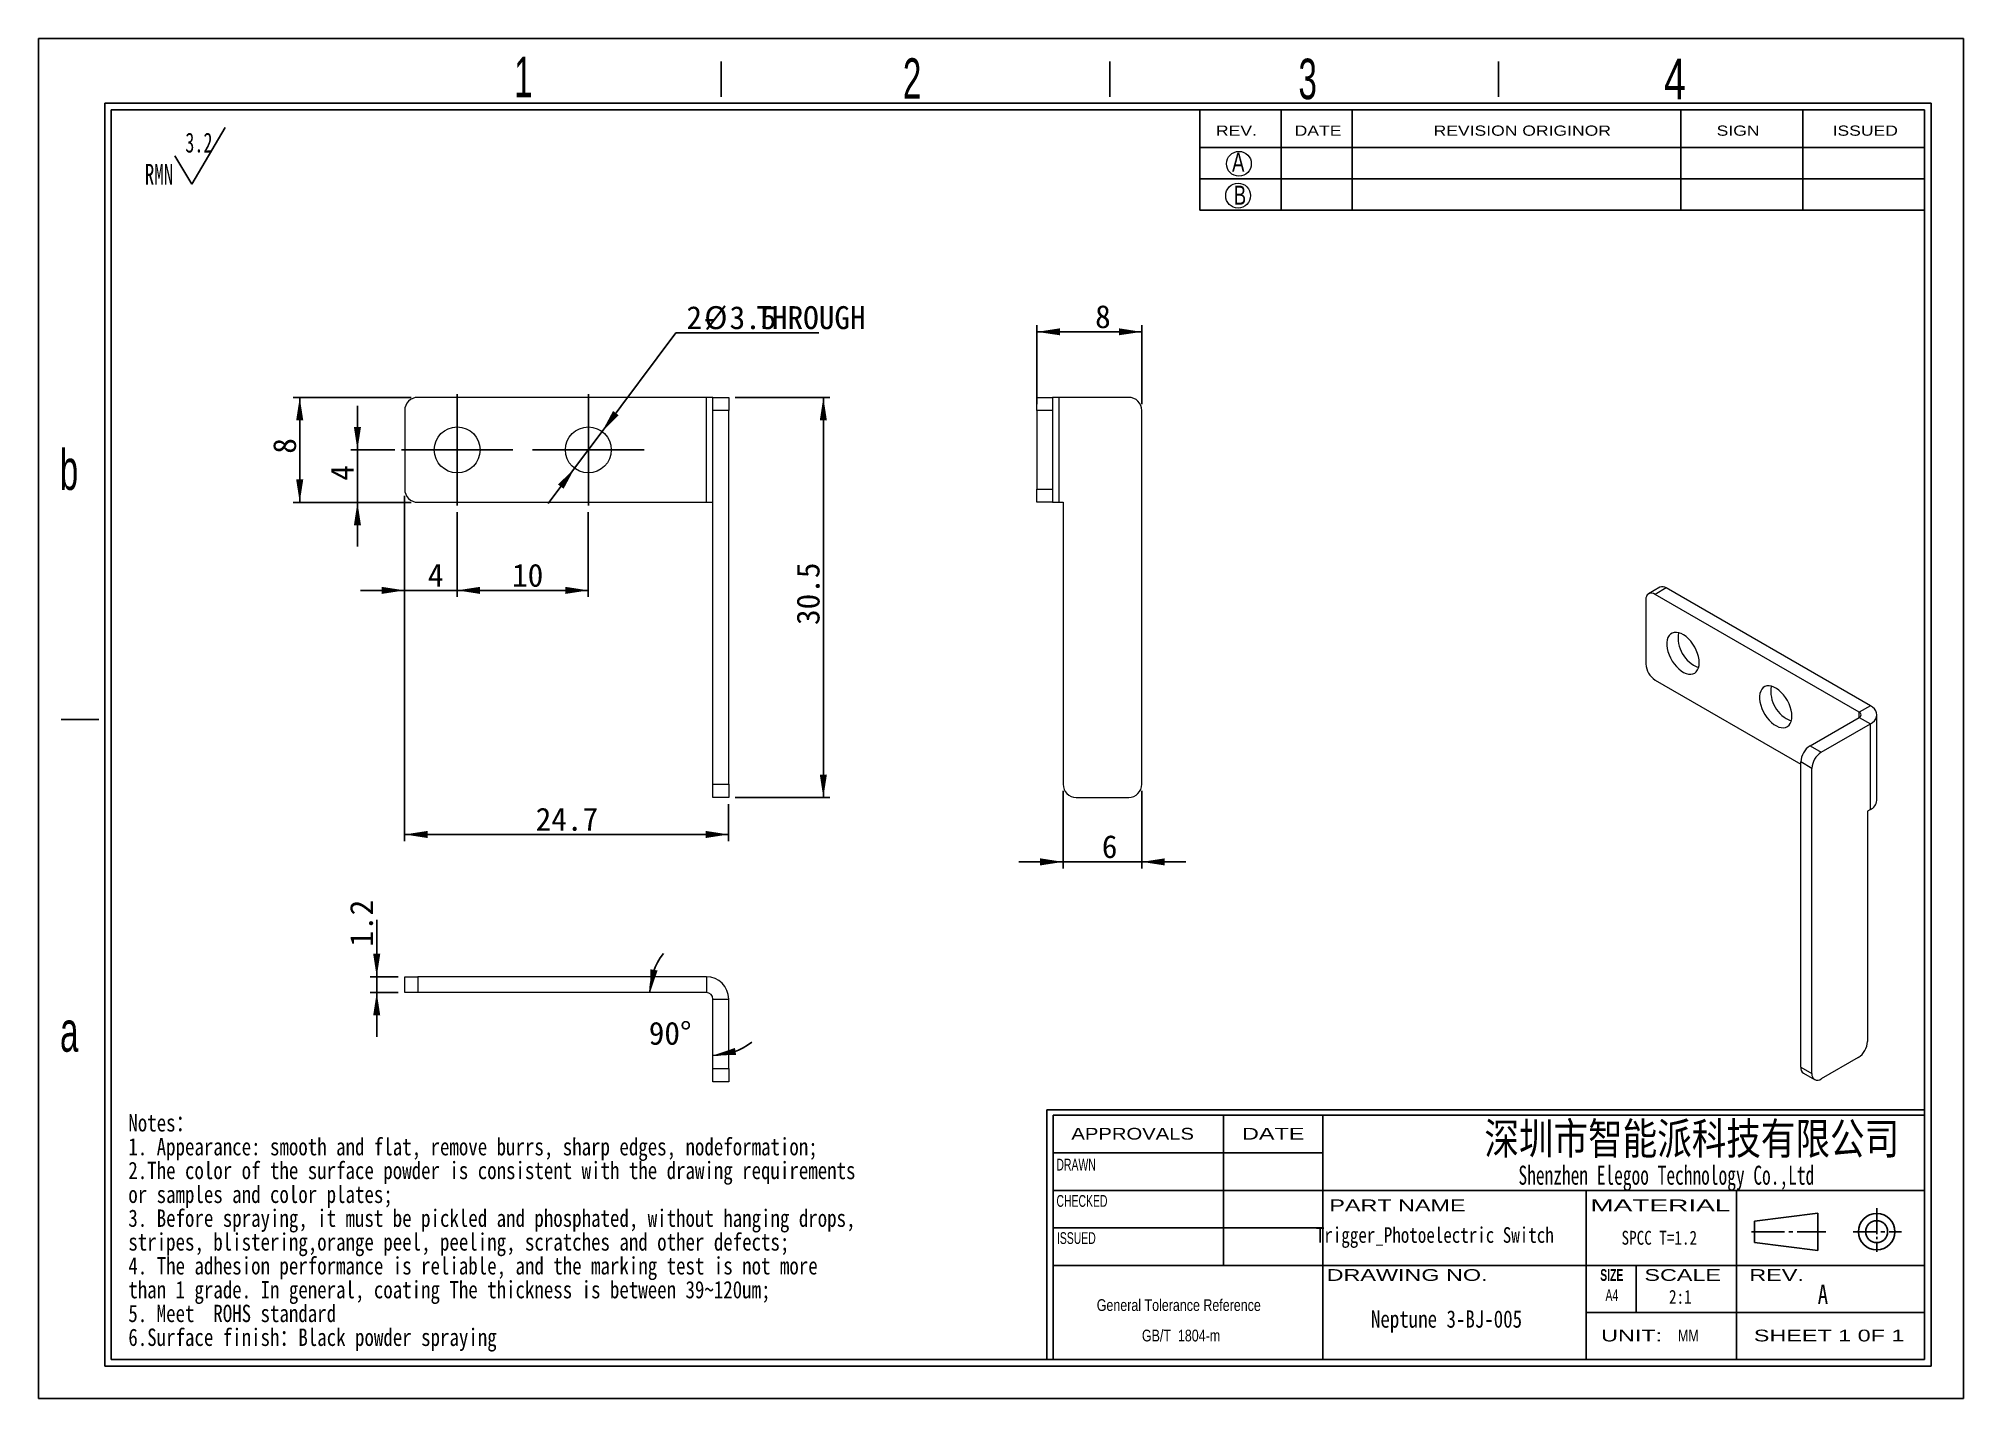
# Model space of a CAD drawing. Header units: millimetres. Extents: x 1 to 148, y 1 to 104.
import ezdxf

# ---------------------------------------------------------------- set-up
doc = ezdxf.new("R2010")
doc.units = ezdxf.units.MM
doc.header["$LTSCALE"] = 0.5
doc.layers.add('SLD-0', color=179, linetype='Continuous')
doc.styles.add('SLDTEXTSTYLE0', font='SIMSUN.TTC', dxfattribs={"width": 0.67})
doc.styles.add('SLDTEXTSTYLE1', font='SIMSUN.TTC', dxfattribs={"width": 0.8})
doc.styles.add('SLDTEXTSTYLE10', font='ARIAL.TTF', dxfattribs={"width": 0.7584})
doc.styles.add('SLDTEXTSTYLE11', font='ARIAL.TTF', dxfattribs={"width": 1.2324})
doc.styles.add('SLDTEXTSTYLE12', font='ARIAL.TTF', dxfattribs={"width": 1.7064})
doc.styles.add('SLDTEXTSTYLE13', font='SIMSUN.TTC', dxfattribs={"width": 0.8, "bigfont": 'bigfont'})
doc.styles.add('SLDTEXTSTYLE14', font='SIMKAI.TTF', dxfattribs={"width": 0.67})
doc.styles.add('SLDTEXTSTYLE15', font='SIMSUN.TTC')
doc.styles.add('SLDTEXTSTYLE2', font='SIMFANG.TTF', dxfattribs={"width": 0.8})
doc.styles.add('SLDTEXTSTYLE3', font='SIMSUN.TTC', dxfattribs={"width": 0.8})
doc.styles.add('SLDTEXTSTYLE4', font='SIMSUN.TTC', dxfattribs={"width": 0.8, "bigfont": 'bigfont'})
doc.styles.add('SLDTEXTSTYLE5', font='ARIAL.TTF', dxfattribs={"width": 0.63516})
doc.styles.add('SLDTEXTSTYLE6', font='GOTHIC.TTF', dxfattribs={"width": 0.7304})
doc.styles.add('SLDTEXTSTYLE7', font='GOTHIC.TTF', dxfattribs={"width": 0.61171})
doc.styles.add('SLDTEXTSTYLE8', font='ARIALBD.TTF', dxfattribs={"width": 0.63516})
doc.styles.add('SLDTEXTSTYLE9', font='ARIAL.TTF', dxfattribs={"width": 1.422})
doc.dimstyles.new('SLDDIMSTYLE0', dxfattribs={"dimtxt": 1.75, "dimasz": 1.75, "dimexe": 0, "dimexo": 0.0625, "dimgap": 0.4375, "dimtad": 2, "dimrnd": 1e-09, "dimzin": 12, "dimdsep": 46, "dimtxsty": 'SLDTEXTSTYLE0', "dimsah": 1, "dimcen": 0.09, "dimadec": 0, "dimazin": 3, "dimtfac": 1, "dimtofl": 0, "dimtmove": 0, "dimatfit": 3, "dimfxl": 0, "dimfrac": 2, "dimtolj": 1, "dimtzin": 12, "dimarcsym": 0})
doc.dimstyles.new('SLDDIMSTYLE1', dxfattribs={"dimtxt": 1.75, "dimasz": 1.75, "dimexe": 0, "dimexo": 0.0625, "dimgap": 0.4375, "dimtad": 2, "dimrnd": 1e-09, "dimzin": 12, "dimdsep": 46, "dimtxsty": 'SLDTEXTSTYLE0', "dimsah": 1, "dimcen": 0.09, "dimadec": 0, "dimazin": 3, "dimtfac": 1, "dimtmove": 0, "dimatfit": 0, "dimfxl": 0, "dimfrac": 2, "dimtolj": 1, "dimtzin": 12, "dimarcsym": 0})
doc.dimstyles.new('SLDDIMSTYLE2', dxfattribs={"dimtxt": 1.75, "dimasz": 1.75, "dimexe": 0, "dimexo": 0.0625, "dimgap": 0.4375, "dimtad": 0, "dimtih": 1, "dimtoh": 1, "dimrnd": 1e-09, "dimzin": 12, "dimdsep": 46, "dimtxsty": 'SLDTEXTSTYLE0', "dimsah": 1, "dimcen": 0, "dimadec": 0, "dimazin": 3, "dimtfac": 1, "dimtmove": 0, "dimatfit": 3, "dimfxl": 0, "dimfrac": 2, "dimtolj": 1, "dimtzin": 12, "dimarcsym": 0})
doc.dimstyles.new('SLDDIMSTYLE3', dxfattribs={"dimtxt": 1.75, "dimasz": 1.75, "dimexe": 0, "dimexo": 0.0625, "dimgap": 0.4375, "dimtad": 0, "dimtih": 1, "dimtoh": 1, "dimdec": 4, "dimlfac": 0.5, "dimzin": 12, "dimdsep": 46, "dimtxsty": 'SLDTEXTSTYLE0', "dimsah": 1, "dimcen": 0.09, "dimadec": 1, "dimazin": 3, "dimtfac": 1, "dimtdec": 1, "dimtofl": 0, "dimtmove": 0, "dimatfit": 3, "dimfxl": 0, "dimfrac": 2, "dimtolj": 1, "dimtzin": 12, "dimarcsym": 0})

# ---------------------------------------------------------------- blocks, each defined once
blk = doc.blocks.new('SW_NOTE_0')
at = {"layer": 'SLD-0', "color": 0}
for q in [(6.13, 4.63), (2.3, 2.46)]:
    blk.add_line((3.58, 0.3), q, dxfattribs=at)
at = {"layer": 'SLD-0', "color": 0, "attachment_point": 1, "style": 'SLDTEXTSTYLE0'}
for s, insert, char_height in [('3.2', (3.09, 4.23), 1.516), ('RMN', (0, 1.85), 1.587)]:
    blk.add_mtext(s, dxfattribs=dict(at, insert=insert, char_height=char_height))
blk = doc.blocks.new('SW_NOTE_1')
at = {"layer": 'SLD-0', "color": 0, "char_height": 1.3229, "attachment_point": 1}
for s, insert, style in [('Notes\\M+18146', (0, 1.54), 'SLDTEXTSTYLE4'), ('1. Appearance: smooth and flat, remove burrs, sharp edges, nodeformation;', (0, -0.28), 'SLDTEXTSTYLE1'), ('2.The color of the surface powder is consistent with the drawing requirements ', (0, -2.09), 'SLDTEXTSTYLE1'), ('or samples and color plates;', (0, -3.91), 'SLDTEXTSTYLE1'), ('3. Before spraying, it must be pickled and phosphated, without hanging drops, ', (0, -5.73), 'SLDTEXTSTYLE1'), ('stripes, blistering,orange peel, peeling, scratches and other defects;', (0, -7.54), 'SLDTEXTSTYLE1'), ('4. The adhesion performance is reliable, and the marking test is not more ', (0, -9.36), 'SLDTEXTSTYLE1'), ('than 1 grade. In general, coating The thickness is between 39~120um;', (0, -11.18), 'SLDTEXTSTYLE1'), ('5. Meet  ROHS standard', (0, -12.99), 'SLDTEXTSTYLE1'), ('6.Surface finish\\M+18146Black powder spraying', (0, -14.81), 'SLDTEXTSTYLE4')]:
    blk.add_mtext(s, dxfattribs=dict(at, insert=insert, style=style))
blk = doc.blocks.new('SW_NOTE_2')
at = {"layer": 'SLD-0', "color": 0, "char_height": 0.8963, "attachment_point": 2, "style": 'SLDTEXTSTYLE10'}
for s, insert in [('General Tolerance Reference ', (6.51, 1.16)), (' GB/T  1804-m', (6.55, -1.16))]:
    blk.add_mtext(s, dxfattribs=dict(at, insert=insert))
blk = doc.blocks.new('_D')
at = {"layer": 'SLD-0', "color": 5}
for p, q in [((28.71, 69.47), (28.71, 43.15)), ((53.41, 45.97), (53.41, 43.15)), ((28.71, 43.65), (53.41, 43.65))]:
    blk.add_line(p, q, dxfattribs=at)
for points in [[(28.71, 43.65), (30.46, 43.38), (30.46, 43.92)], [(53.41, 43.65), (51.66, 43.92), (51.66, 43.38)]]:
    blk.add_solid(points, dxfattribs=at)
at = {"layer": 'SLD-0', "color": 5, "insert": (38.7, 45.69), "char_height": 1.75, "attachment_point": 1, "style": 'SLDTEXTSTYLE15'}
blk.add_mtext('24.7', dxfattribs=at)
blk = doc.blocks.new('_D_1')
at = {"layer": 'SLD-0', "color": 5}
for p, q in [((53.91, 76.97), (61.13, 76.97)), ((60.63, 46.47), (60.63, 76.97)), ((53.91, 46.47), (61.13, 46.47))]:
    blk.add_line(p, q, dxfattribs=at)
for points in [[(60.63, 76.97), (60.36, 75.22), (60.9, 75.22)], [(60.63, 46.47), (60.9, 48.22), (60.36, 48.22)]]:
    blk.add_solid(points, dxfattribs=at)
at = {"layer": 'SLD-0', "color": 5, "insert": (58.59, 59.62), "char_height": 1.75, "attachment_point": 1, "rotation": 90, "style": 'SLDTEXTSTYLE15'}
blk.add_mtext('30.5', dxfattribs=at)
blk = doc.blocks.new('_D_2')
at = {"layer": 'SLD-0', "color": 5}
for p, q in [((32.71, 68.22), (32.71, 61.76)), ((42.71, 68.22), (42.71, 61.76)), ((32.71, 62.26), (42.71, 62.26))]:
    blk.add_line(p, q, dxfattribs=at)
for points in [[(32.71, 62.26), (34.46, 61.99), (34.46, 62.53)], [(42.71, 62.26), (40.96, 62.53), (40.96, 61.99)]]:
    blk.add_solid(points, dxfattribs=at)
at = {"layer": 'SLD-0', "color": 5, "insert": (36.9, 64.29), "char_height": 1.75, "attachment_point": 1, "style": 'SLDTEXTSTYLE15'}
blk.add_mtext('10', dxfattribs=at)
blk = doc.blocks.new('_D_3')
at = {"layer": 'SLD-0', "color": 5}
for p, q in [((28.71, 69.47), (28.71, 61.76)), ((32.71, 68.22), (32.71, 61.76)), ((28.71, 62.26), (25.35, 62.26)), ((28.71, 62.26), (32.71, 62.26)), ((32.71, 62.26), (36.08, 62.26))]:
    blk.add_line(p, q, dxfattribs=at)
for points in [[(28.71, 62.26), (26.96, 62.53), (26.96, 61.99)], [(32.71, 62.26), (34.46, 61.99), (34.46, 62.53)]]:
    blk.add_solid(points, dxfattribs=at)
at = {"layer": 'SLD-0', "color": 5, "insert": (30.48, 64.29), "char_height": 1.75, "attachment_point": 1, "style": 'SLDTEXTSTYLE15'}
blk.add_mtext('4', dxfattribs=at)
blk = doc.blocks.new('_D_4')
at = {"layer": 'SLD-0', "color": 5}
for p, q in [((29.21, 76.97), (20.21, 76.97)), ((20.71, 76.97), (20.71, 68.97)), ((29.21, 68.97), (20.21, 68.97))]:
    blk.add_line(p, q, dxfattribs=at)
for points in [[(20.71, 76.97), (20.44, 75.22), (20.98, 75.22)], [(20.71, 68.97), (20.98, 70.72), (20.44, 70.72)]]:
    blk.add_solid(points, dxfattribs=at)
at = {"layer": 'SLD-0', "color": 5, "insert": (18.68, 72.68), "char_height": 1.75, "attachment_point": 1, "rotation": 90, "style": 'SLDTEXTSTYLE15'}
blk.add_mtext('8', dxfattribs=at)
blk = doc.blocks.new('_D_5')
at = {"layer": 'SLD-0', "color": 5}
for p, q in [((25.11, 72.97), (25.11, 76.34)), ((27.96, 72.97), (24.61, 72.97)), ((25.11, 72.97), (25.11, 68.97)), ((29.21, 68.97), (24.61, 68.97)), ((25.11, 68.97), (25.11, 65.61))]:
    blk.add_line(p, q, dxfattribs=at)
for points in [[(25.11, 72.97), (25.38, 74.72), (24.84, 74.72)], [(25.11, 68.97), (24.84, 67.22), (25.38, 67.22)]]:
    blk.add_solid(points, dxfattribs=at)
at = {"layer": 'SLD-0', "color": 5, "insert": (23.07, 70.62), "char_height": 1.75, "attachment_point": 1, "rotation": 90, "style": 'SLDTEXTSTYLE15'}
blk.add_mtext('4', dxfattribs=at)
blk = doc.blocks.new('_D_6')
at = {"layer": 'SLD-0', "color": 5}
for p, q in [((43.76, 74.37), (49.39, 81.89)), ((49.39, 81.89), (60.29, 81.89)), ((41.67, 71.57), (43.76, 74.37)), ((41.67, 71.57), (39.65, 68.88))]:
    blk.add_line(p, q, dxfattribs=at)
for points in [[(43.76, 74.37), (45.03, 75.61), (44.6, 75.94)], [(41.67, 71.57), (40.4, 70.33), (40.83, 70.01)]]:
    blk.add_solid(points, dxfattribs=at)
at = {"layer": 'SLD-0', "color": 5, "char_height": 1.75, "attachment_point": 1, "style": 'SLDTEXTSTYLE15'}
for s, insert in [('2-', (50.19, 83.93)), ('%%c', (51.55, 83.93)), ('3.5', (53.48, 83.93)), ('THROUGH', (55.52, 83.93))]:
    blk.add_mtext(s, dxfattribs=dict(at, insert=insert))
blk = doc.blocks.new('SW_CENTERMARKSYMBOL_0')
at = {"layer": 'SLD-0', "color": 0}
for p, q in [((0, 2.5), (0, 4.25)), ((0, 0), (0, 2.5)), ((-2.5, 0), (-4.25, 0)), ((0, 0), (-2.5, 0)), ((0, 0), (0, -2.5)), ((0, 0), (2.5, 0)), ((2.5, 0), (4.25, 0)), ((0, -2.5), (0, -4.25))]:
    blk.add_line(p, q, dxfattribs=at)
blk = doc.blocks.new('SW_CENTERMARKSYMBOL_1')
at = {"layer": 'SLD-0', "color": 0}
for p, q in [((0, 2.5), (0, 4.25)), ((0, 0), (0, 2.5)), ((-2.5, 0), (-4.25, 0)), ((0, 0), (-2.5, 0)), ((0, 0), (0, -2.5)), ((0, 0), (2.5, 0)), ((2.5, 0), (4.25, 0)), ((0, -2.5), (0, -4.25))]:
    blk.add_line(p, q, dxfattribs=at)
blk = doc.blocks.new('SW_CENTERMARKSYMBOL_2')
at = {"layer": 'SLD-0', "color": 0}
for p, q in [((0, 2.5), (0, 4.25)), ((0, 0), (0, 2.5)), ((-2.5, 0), (-4.25, 0)), ((0, 0), (-2.5, 0)), ((0, 0), (0, -2.5)), ((0, 0), (2.5, 0)), ((2.5, 0), (4.25, 0)), ((0, -2.5), (0, -4.25))]:
    blk.add_line(p, q, dxfattribs=at)
blk = doc.blocks.new('SW_CENTERMARKSYMBOL_3')
at = {"layer": 'SLD-0', "color": 0}
for p, q in [((0, 2.5), (0, 4.25)), ((0, 0), (0, 2.5)), ((-2.5, 0), (-4.25, 0)), ((0, 0), (-2.5, 0)), ((0, 0), (0, -2.5)), ((0, 0), (2.5, 0)), ((2.5, 0), (4.25, 0)), ((0, -2.5), (0, -4.25))]:
    blk.add_line(p, q, dxfattribs=at)
blk = doc.blocks.new('_D_7')
at = {"layer": 'SLD-0', "color": 5}
for p, q in [((78.91, 46.97), (78.91, 41.06)), ((84.91, 46.97), (84.91, 41.06)), ((78.91, 41.56), (75.54, 41.56)), ((78.91, 41.56), (84.91, 41.56)), ((84.91, 41.56), (88.27, 41.56))]:
    blk.add_line(p, q, dxfattribs=at)
for points in [[(78.91, 41.56), (77.16, 41.83), (77.16, 41.29)], [(84.91, 41.56), (86.66, 41.29), (86.66, 41.83)]]:
    blk.add_solid(points, dxfattribs=at)
at = {"layer": 'SLD-0', "color": 5, "insert": (81.86, 43.6), "char_height": 1.75, "attachment_point": 1, "style": 'SLDTEXTSTYLE15'}
blk.add_mtext('6', dxfattribs=at)
blk = doc.blocks.new('_D_8')
at = {"layer": 'SLD-0', "color": 5}
for p, q in [((76.91, 76.47), (76.91, 82.47)), ((84.91, 76.47), (84.91, 82.47)), ((76.91, 81.97), (84.91, 81.97))]:
    blk.add_line(p, q, dxfattribs=at)
for points in [[(76.91, 81.97), (78.66, 81.71), (78.66, 82.24)], [(84.91, 81.97), (83.16, 82.24), (83.16, 81.71)]]:
    blk.add_solid(points, dxfattribs=at)
at = {"layer": 'SLD-0', "color": 5, "insert": (81.35, 84.01), "char_height": 1.75, "attachment_point": 1, "style": 'SLDTEXTSTYLE15'}
blk.add_mtext('8', dxfattribs=at)
blk = doc.blocks.new('_D_9')
at = {"layer": 'SLD-0', "color": 5}
for p, q in [((26.58, 32.8), (26.58, 37.14)), ((28.21, 32.8), (26.08, 32.8)), ((26.58, 31.6), (26.58, 32.8)), ((28.21, 31.6), (26.08, 31.6)), ((26.58, 31.6), (26.58, 28.23))]:
    blk.add_line(p, q, dxfattribs=at)
for points in [[(26.58, 32.8), (26.85, 34.55), (26.31, 34.55)], [(26.58, 31.6), (26.31, 29.85), (26.85, 29.85)]]:
    blk.add_solid(points, dxfattribs=at)
at = {"layer": 'SLD-0', "color": 5, "insert": (24.54, 35.1), "char_height": 1.75, "attachment_point": 1, "rotation": 90, "style": 'SLDTEXTSTYLE15'}
blk.add_mtext('1.2', dxfattribs=at)
blk = doc.blocks.new('_D_10')
at = {"layer": 'SLD-0', "color": 5}
for start, end in [(141.81, 180), (141.81, 180), (270, 308.19), (270, 308.19)]:
    blk.add_arc((52.21, 31.6), 4.8, start, end, dxfattribs=at)
for points in [[(47.42, 31.6), (47.99, 33.28), (47.45, 33.37)], [(52.21, 26.8), (53.98, 26.84), (53.89, 27.37)]]:
    blk.add_solid(points, dxfattribs=at)
at = {"layer": 'SLD-0', "color": 5, "insert": (47.32, 29.37), "char_height": 1.75, "attachment_point": 1, "style": 'SLDTEXTSTYLE15'}
blk.add_mtext('90°', dxfattribs=at)

msp = doc.modelspace()

# ---------------------------------------------------------------- linework, layer by layer
at = {"color": 7, "linetype": 'Continuous', "lineweight": 15}
for p, q in [((51.71407, 76.97425), (29.71407, 76.97425)), ((52.21407, 76.97425), (51.71407, 76.97425)), ((51.71407, 68.97425), (51.71407, 76.97425)), ((52.21407, 76.97425), (53.41407, 76.97425)), ((52.21407, 75.97425), (52.21407, 76.97425)), ((53.41407, 76.97425), (53.41407, 75.97425)), ((76.90747, 76.97425), (78.10747, 76.97425)), ((76.90747, 75.97425), (76.90747, 76.97425)), ((78.10747, 76.97425), (78.10747, 75.97425)), ((78.60747, 76.97425), (78.10747, 76.97425)), ((78.60747, 68.97425), (78.60747, 76.97425)), ((83.90747, 76.97425), (78.60747, 76.97425)), ((28.71407, 75.97425), (28.71407, 69.97425)), ((53.41407, 75.97425), (52.21407, 75.97425)), ((52.21407, 47.47425), (52.21407, 75.97425)), ((53.41407, 47.47425), (53.41407, 75.97425)), ((78.10747, 75.97425), (76.90747, 75.97425)), ((76.90747, 75.97425), (76.90747, 69.97425)), ((78.10747, 75.97425), (78.10747, 69.97425)), ((84.90747, 47.47425), (84.90747, 75.97425)), ((76.90747, 69.97425), (78.10747, 69.97425)), ((76.90747, 68.97425), (76.90747, 69.97425)), ((78.10747, 69.97425), (78.10747, 68.97425)), ((29.71407, 68.97425), (51.71407, 68.97425)), ((51.71407, 68.97425), (52.21407, 68.97425)), ((78.10747, 68.97425), (76.90747, 68.97425)), ((78.10747, 68.97425), (78.60747, 68.97425)), ((78.60747, 68.97425), (78.90747, 68.97425)), ((78.90747, 68.97425), (78.90747, 47.47425)), ((124.39423, 62.49479), (123.5457, 62.00495)), ((124.89419, 62.44529), (124.04566, 61.95544)), ((139.60201, 52.97495), (124.04566, 61.95544)), ((140.45054, 53.4648), (124.89419, 62.44529)), ((123.33856, 61.5471), (123.33856, 56.64786)), ((124.04566, 55.42311), (135.14724, 49.01431)), ((140.45054, 53.4648), (139.60201, 52.97495)), ((139.60201, 52.56675), (139.60201, 52.97495)), ((135.85435, 50.40327), (139.60201, 52.56675)), ((136.70287, 49.91342), (140.45054, 52.0769)), ((139.60201, 52.56675), (140.45054, 52.0769)), ((140.45054, 45.54458), (140.45054, 52.0769)), ((140.94846, 46.23852), (140.94846, 52.77085)), ((135.85435, 50.40327), (136.70287, 49.91342)), ((135.99577, 48.68868), (135.14724, 49.17852)), ((135.14724, 25.90711), (135.14724, 49.17852)), ((135.99577, 25.41726), (135.99577, 48.68868)), ((52.21407, 46.47425), (52.21407, 47.47425)), ((52.21407, 47.47425), (53.41407, 47.47425)), ((53.41407, 47.47425), (53.41407, 46.47425)), ((53.41407, 46.47425), (52.21407, 46.47425)), ((79.90747, 46.47425), (83.90747, 46.47425)), ((140.45054, 45.54458), (140.23841, 45.42212)), ((140.23841, 45.42212), (140.23841, 27.86649)), ((28.71407, 31.60028), (28.71407, 32.80028)), ((28.71407, 32.80028), (29.71407, 32.80028)), ((29.71407, 32.80028), (29.71407, 31.60028)), ((51.71407, 32.80028), (29.71407, 32.80028)), ((51.71407, 32.80028), (51.71407, 31.60028)), ((29.71407, 31.60028), (28.71407, 31.60028)), ((51.71407, 31.60028), (29.71407, 31.60028)), ((52.21407, 31.10028), (53.41407, 31.10028)), ((52.21407, 25.80028), (52.21407, 31.10028)), ((53.41407, 25.80028), (53.41407, 31.10028)), ((139.5313, 26.64174), (136.70287, 25.00893)), ((52.21407, 25.80028), (53.41407, 25.80028)), ((52.21407, 24.80028), (52.21407, 25.80028)), ((53.41407, 25.80028), (53.41407, 24.80028)), ((135.14724, 25.90711), (135.99577, 25.41726)), ((135.35439, 25.44926), (136.20291, 24.95942)), ((53.41407, 24.80028), (52.21407, 24.80028))]:
    msp.add_line(p, q, dxfattribs=at)
at = {"color": 7, "linetype": 'Continuous', "lineweight": 15, "flags": 128}
for points in [[(127.40442, 56.75031), (127.38992, 56.97681), (127.34675, 57.21474), (127.27593, 57.45854), (127.17912, 57.70247), (127.05858, 57.94083), (126.91715, 58.16804), (126.75813, 58.37875), (126.58526, 58.56804), (126.40258, 58.73147), (126.21438, 58.8652), (126.02507, 58.96611), (125.83908, 59.03182), (125.66079, 59.06081), (125.49435, 59.05238), (125.34368, 59.00673), (125.21231, 58.92494), (125.10332, 58.80892), (125.01926, 58.6614), (124.9621, 58.48582), (124.93318, 58.28631), (124.93318, 58.06754), (124.9621, 57.83464), (125.01926, 57.59307), (125.10332, 57.34849), (125.21231, 57.10663), (125.34368, 56.87316), (125.49435, 56.65356), (125.66079, 56.45297), (125.83908, 56.27609), (126.02507, 56.12707), (126.21438, 56.00941), (126.40258, 55.92585), (126.58526, 55.87836), (126.75813, 55.86806), (126.91715, 55.89517), (127.05858, 55.95908), (127.17912, 56.05827), (127.27593, 56.19043), (127.34675, 56.35246), (127.38992, 56.54055), (127.40442, 56.75031)], [(134.47549, 52.66827), (134.46099, 52.89477), (134.41782, 53.1327), (134.347, 53.37649), (134.25019, 53.62043), (134.12965, 53.85879), (133.98822, 54.08599), (133.8292, 54.29671), (133.65633, 54.486), (133.47365, 54.64943), (133.28545, 54.78316), (133.09614, 54.88407), (132.91015, 54.94978), (132.73185, 54.97877), (132.56542, 54.97033), (132.41475, 54.92469), (132.28338, 54.8429), (132.17439, 54.72688), (132.09032, 54.57936), (132.03316, 54.40378), (132.00424, 54.20427), (132.00424, 53.9855), (132.03316, 53.7526), (132.09032, 53.51103), (132.17439, 53.26645), (132.28338, 53.02459), (132.41475, 52.79112), (132.56542, 52.57152), (132.73185, 52.37093), (132.91015, 52.19405), (133.09614, 52.04503), (133.28545, 51.92737), (133.47365, 51.84381), (133.65633, 51.79632), (133.8292, 51.78602), (133.98822, 51.81313), (134.12965, 51.87704), (134.25019, 51.97623), (134.347, 52.10839), (134.41782, 52.27042), (134.46099, 52.45851), (134.47549, 52.66827)], [(140.45054, 52.0769), (140.62379, 52.194), (140.76317, 52.32531), (140.86525, 52.46758), (140.92753, 52.61733), (140.94846, 52.77085), (140.92753, 52.92437), (140.86525, 53.07412), (140.76317, 53.21639), (140.62379, 53.3477), (140.45054, 53.4648)]]:
    msp.add_lwpolyline(points, dxfattribs=at)
at = {"color": 7, "linetype": 'Continuous', "lineweight": 15}
for centre in [(32.71407, 72.97425), (42.71407, 72.97425)]:
    msp.add_circle(centre, 1.75, dxfattribs=at)
for centre, radius, start, end in [((29.71407, 75.97425), 1, 90, 180), ((83.90747, 75.97425), 1, 0, 90), ((29.71407, 69.97425), 1, 180, 270), ((123.76963, 61.61703), 0.43671, 50.7967763, 189.2139755), ((124.60127, 62.0364), 0.50298, 54.3825524, 114.3069908), ((128.20716, 58.64244), 2.4133, 170.6351925, 249.3594317), ((124.87377, 56.71772), 1.53681, 182.6055118, 237.3944883), ((135.27823, 54.5604), 2.4133, 170.6351888, 249.3594354), ((139.52455, 52.77085), 0.21831, 290.7834123, 69.2166108), ((136.68246, 49.10866), 1.53681, 122.6055117, 177.3944882), ((137.53098, 48.61881), 1.53681, 122.6055117, 177.3944882), ((79.90747, 47.47425), 1, 180, 270), ((83.90747, 47.47425), 1, 270, 0), ((140.08554, 46.33207), 0.86797, 294.8672531, 353.8126157), ((51.71407, 31.10028), 1.7, 0, 90), ((51.71407, 31.10028), 0.5, 0, 90), ((138.70319, 27.93635), 1.5368, 302.6054829, 357.3945247), ((135.63726, 25.85303), 0.49299, 173.7021718, 234.9857384), ((136.42684, 25.34734), 0.43671, 170.786001, 309.2032472)]:
    msp.add_arc(centre, radius, start, end, dxfattribs=at)
at = {"layer": 'SLD-0'}
for p, q in [((0.79534, 104.33687), (147.55328, 104.33687)), ((0.79534, 0.64689), (0.79534, 104.33687)), ((147.55328, 104.33687), (147.55328, 0.64689)), ((6.33741, 3.60946), (6.33741, 98.90549)), ((6.33741, 98.90549), (144.59071, 98.90549)), ((126.00871, 98.90549), (126.00871, 91.25684)), ((135.29971, 98.90549), (135.29971, 91.25684)), ((144.59071, 98.90549), (144.59071, 3.60946)), ((144.59071, 3.60946), (6.33741, 3.60946)), ((147.55328, 0.64689), (0.79534, 0.64689))]:
    msp.add_line(p, q, dxfattribs=at)
at = {"layer": 'SLD-0', "color": 6, "linetype": 'Continuous'}
for p, q in [((52.85052, 99.89301), (52.85052, 102.58475)), ((82.47623, 99.89301), (82.47623, 102.58475)), ((112.10194, 99.89301), (112.10194, 102.58475)), ((5.84365, 3.1157), (5.84365, 99.39925)), ((5.84365, 99.39925), (145.08447, 99.39925)), ((145.08447, 99.39925), (145.08447, 3.1157)), ((5.40228, 52.42635), (2.53404, 52.42635)), ((145.08447, 3.1157), (5.84365, 3.1157))]:
    msp.add_line(p, q, dxfattribs=at)
at = {"layer": 'SLD-0', "color": 179, "linetype": 'Continuous'}
for p, q in [((89.32941, 98.90549), (89.32941, 91.25684)), ((95.5251, 98.90549), (95.5251, 91.25684)), ((100.94316, 98.90549), (100.94316, 91.25684)), ((89.32941, 96.03724), (144.59071, 96.03724)), ((89.32941, 93.64704), (144.59071, 93.64704)), ((89.32941, 91.25684), (144.59071, 91.25684)), ((144.59071, 22.66468), (77.66497, 22.66468)), ((77.66497, 22.66468), (77.66497, 3.60946)), ((144.59071, 22.25306), (78.14301, 22.25306)), ((78.14301, 22.25306), (78.14301, 3.60946)), ((91.14038, 22.25306), (91.14038, 10.78008)), ((98.69877, 22.25306), (98.69877, 3.60946)), ((98.69877, 19.38481), (78.14301, 19.38481)), ((144.59071, 16.51657), (78.14301, 16.51657)), ((118.7765, 16.51657), (118.7765, 3.60946)), ((130.24948, 3.60946), (130.24948, 16.51657)), ((131.6276, 14.17692), (136.44397, 14.76909)), ((136.44397, 11.92303), (136.44397, 14.76909)), ((140.93466, 13.17477), (140.93466, 15.15816)), ((98.69877, 13.64832), (78.14301, 13.64832)), ((131.39281, 13.36639), (133.91506, 13.36639)), ((131.6276, 12.55321), (131.6276, 14.17692)), ((134.23034, 13.36639), (134.54562, 13.36639)), ((134.8609, 13.36639), (137.06787, 13.36639)), ((140.93466, 13.36639), (139.13419, 13.36639)), ((141.24994, 13.36639), (141.56522, 13.36639)), ((141.88051, 13.36639), (142.82635, 13.36639)), ((131.6276, 12.55321), (136.44397, 11.92303)), ((140.93466, 12.98315), (140.93466, 12.79153)), ((140.93466, 12.59991), (140.93466, 11.83342)), ((144.59071, 10.78008), (78.14301, 10.78008)), ((122.60082, 10.78008), (122.60082, 7.19477)), ((118.7765, 7.19477), (144.59071, 7.19477))]:
    msp.add_line(p, q, dxfattribs=at)
at = {"layer": 'SLD-0', "lineweight": 0}
for centre in [(92.31106, 94.78178), (92.24968, 92.35745)]:
    msp.add_circle(centre, 0.94719, dxfattribs=at)
at = {"layer": 'SLD-0', "color": 179, "linetype": 'Continuous'}
for radius in [1.38572, 0.83448]:
    msp.add_circle((140.93466, 13.36639), radius, dxfattribs=at)

# ---------------------------------------------------------------- block references
at = {"layer": 'SLD-0'}
msp.add_blockref('SW_NOTE_0', (8.8975, 92.92891), dxfattribs=at)
at = {"layer": 'SLD-0', "color": 5}
for name, p in [('SW_CENTERMARKSYMBOL_0', (32.71407, 72.97425)), ('SW_CENTERMARKSYMBOL_2', (32.71407, 72.97425)), ('SW_CENTERMARKSYMBOL_1', (42.71407, 72.97425)), ('SW_CENTERMARKSYMBOL_3', (42.71407, 72.97425)), ('SW_NOTE_1', (7.64436, 20.78737))]:
    msp.add_blockref(name, p, dxfattribs=at)
at = {"layer": 'SLD-0', "color": 179}
msp.add_blockref('SW_NOTE_2', (81.21894, 7.05543), dxfattribs=at)

# ---------------------------------------------------------------- texts
at = {"layer": 'SLD-0'}
for s, insert, char_height, attachment_point, style in [('1', (37.05549, 102.94941), 3.08601, 1, 'SLDTEXTSTYLE7'), ('2', (66.69403, 102.8276), 3.08601, 1, 'SLDTEXTSTYLE7'), ('3', (96.85332, 102.79657), 3.08601, 1, 'SLDTEXTSTYLE7'), ('4', (124.72027, 102.79347), 3.08601, 1, 'SLDTEXTSTYLE6'), ('A', (91.78892, 95.62608), 1.45172, 1, 'SLDTEXTSTYLE6'), ('B', (91.91595, 93.11858), 1.45172, 1, 'SLDTEXTSTYLE6'), ('b', (2.41732, 73.00971), 3.08601, 1, 'SLDTEXTSTYLE7'), ('a', (2.4399, 30.17554), 3.08601, 1, 'SLDTEXTSTYLE7'), ('\\M+1905B圳\\M+18E73\\M+19271\\M+1945C\\M+19468\\M+189C8\\M+18B5A\\M+1974C\\M+18CC0\\M+18CF6\\M+18E69', (126.83782, 21.66868), 2.4140402, 2, 'SLDTEXTSTYLE13'), ('Trigger_Photoelectric Switch ', (107.24624, 13.70687), 1.190625, 2, 'SLDTEXTSTYLE3'), ('SPCC T=1.2', (124.36191, 13.43097), 1.058333, 2, 'SLDTEXTSTYLE3'), ('A', (136.43901, 9.31515), 1.45521, 1, 'SLDTEXTSTYLE1'), ('Neptune 3-BJ-005', (108.13847, 7.36975), 1.3229167, 2, 'SLDTEXTSTYLE3')]:
    msp.add_mtext(s, dxfattribs=dict(at, insert=insert, char_height=char_height, attachment_point=attachment_point, style=style))
at = {"layer": 'SLD-0', "color": 179}
for s, insert, char_height, attachment_point, style in [('REV.', (90.56441, 97.70003), 0.776817, 1, 'SLDTEXTSTYLE11'), ('DATE', (96.56324, 97.70003), 0.776817, 1, 'SLDTEXTSTYLE11'), ('REVISION ORIGINOR', (107.15408, 97.70003), 0.7768166, 1, 'SLDTEXTSTYLE11'), ('SIGN', (128.73319, 97.70003), 0.776817, 1, 'SLDTEXTSTYLE11'), ('ISSUED', (137.57407, 97.70003), 0.776817, 1, 'SLDTEXTSTYLE11'), ('APPROVALS', (84.21328, 21.28135), 0.896327, 2, 'SLDTEXTSTYLE11'), ('DATE', (94.92479, 21.28135), 0.896327, 2, 'SLDTEXTSTYLE9'), ('DRAWN', (79.90182, 18.92643), 0.896327, 2, 'SLDTEXTSTYLE5'), ('Shenzhen Elegoo Technology Co.,Ltd', (124.89915, 18.39981), 1.4552083, 2, 'SLDTEXTSTYLE14'), ('CHECKED', (80.34783, 16.15736), 0.896327, 2, 'SLDTEXTSTYLE5'), ('PART NAME', (104.39697, 15.82271), 0.896327, 2, 'SLDTEXTSTYLE9'), ('MATERIAL', (124.44008, 15.82271), 0.896327, 2, 'SLDTEXTSTYLE12'), ('ISSUED', (79.91849, 13.32721), 0.896327, 2, 'SLDTEXTSTYLE5'), ('DRAWING NO.', (105.134, 10.51078), 0.8963268, 2, 'SLDTEXTSTYLE9'), ('SIZE', (120.73944, 10.51078), 0.896327, 2, 'SLDTEXTSTYLE8'), ('SCALE', (126.14447, 10.51078), 0.896327, 2, 'SLDTEXTSTYLE9'), ('REV.', (133.30508, 10.51078), 0.896327, 2, 'SLDTEXTSTYLE9'), ('A4', (120.74491, 8.97657), 0.896327, 2, 'SLDTEXTSTYLE5'), ('2:1', (125.965, 8.92756), 1.058333, 2, 'SLDTEXTSTYLE2'), ('UNIT:', (122.24935, 5.89535), 0.896327, 2, 'SLDTEXTSTYLE9'), ('MM', (126.58043, 5.89535), 0.896327, 2, 'SLDTEXTSTYLE10'), ('SHEET 1 0F 1', (137.30998, 5.89535), 0.8963268, 2, 'SLDTEXTSTYLE9')]:
    msp.add_mtext(s, dxfattribs=dict(at, insert=insert, char_height=char_height, attachment_point=attachment_point, style=style))

# ---------------------------------------------------------------- dimensions: what is measured, and where the dimension line sits
at = {"layer": 'SLD-0', "color": 5}
dim = msp.add_diameter_dim_2p(p1=(43.76312, 74.37496), p2=(41.66503, 71.57353), text='2-<>THROUGH', dimstyle='SLDDIMSTYLE2', dxfattribs=at)
dim.commit()
dim.dimension.update_dxf_attribs({"geometry": '_D_6', "text_midpoint": (55.23618, 83.15873), "dimtype": 163})
for base, p1, p2, dimstyle, picture, middle in [((84.90747, 81.97425), (76.90747, 75.97425), (84.90747, 75.97425), 'SLDDIMSTYLE1', '_D_8', (81.69368, 81.97425)), ((32.71407, 62.25851), (28.71407, 69.97425), (32.71407, 68.72425), 'SLDDIMSTYLE1', '_D_3', (30.82265, 62.25851)), ((42.71407, 62.25851), (32.71407, 68.72425), (42.71407, 68.72425), 'SLDDIMSTYLE0', '_D_2', (37.58114, 62.25851)), ((84.90747, 41.56153), (78.90747, 47.47425), (84.90747, 47.47425), 'SLDDIMSTYLE1', '_D_7', (82.19842, 41.56153))]:
    dim = msp.add_linear_dim(base=base, p1=p1, p2=p2, dimstyle=dimstyle, dxfattribs=at)
    dim.commit()
    dim.dimension.update_dxf_attribs({"geometry": picture, "text_midpoint": middle, "dimtype": 160})
for base, p1, p2, angle, dimstyle, picture, middle in [((20.71407, 68.97425), (29.71407, 76.97425), (29.71407, 68.97425), 90, 'SLDDIMSTYLE1', '_D_4', (20.71407, 73.01946)), ((25.10971, 68.97425), (28.46407, 72.97425), (29.71407, 68.97425), 90, 'SLDDIMSTYLE1', '_D_5', (25.10971, 70.95892)), ((60.63117, 76.97425), (53.41407, 46.47425), (53.41407, 76.97425), 90, 'SLDDIMSTYLE0', '_D_1', (60.63117, 60.97795)), ((53.41407, 43.64971), (28.71407, 69.97425), (53.41407, 46.47425), 0, 'SLDDIMSTYLE0', '_D', (40.06396, 43.64971)), ((26.57643, 32.80028), (28.71407, 31.60028), (28.71407, 32.80028), 90, 'SLDDIMSTYLE1', '_D_9', (26.57643, 36.12074))]:
    dim = msp.add_linear_dim(base=base, p1=p1, p2=p2, angle=angle, dimstyle=dimstyle, dxfattribs=at)
    dim.commit()
    dim.dimension.update_dxf_attribs({"geometry": picture, "text_midpoint": middle, "dimtype": 160})
dim = msp.add_angular_dim_2l(base=(47.67969, 33.17001), line1=((52.21407, 31.10028), (52.21407, 24.80028)), line2=((28.71407, 31.60028), (51.71407, 31.60028)), dimstyle='SLDDIMSTYLE3', dxfattribs=at)
dim.commit()
dim.dimension.update_dxf_attribs({"geometry": '_D_10', "text_midpoint": (48.68279, 28.35147), "dimtype": 162})

doc.saveas('drawing.dxf')
